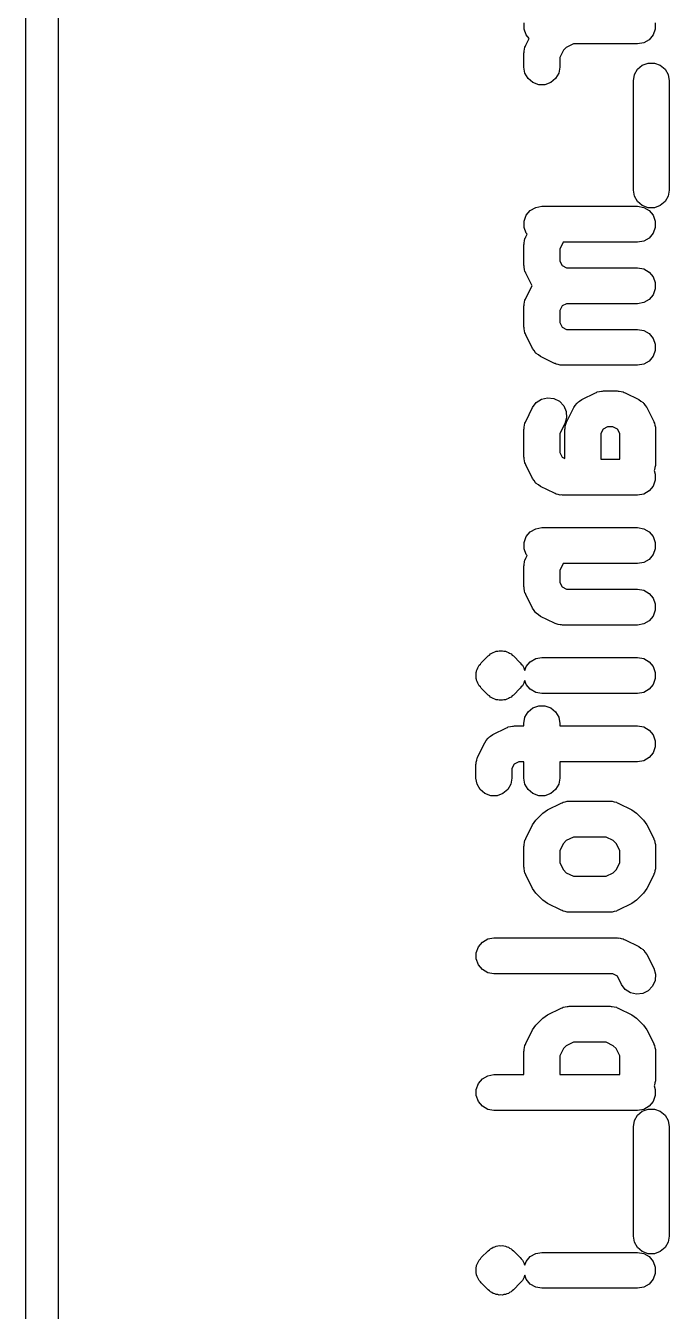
# Model space of a CAD drawing. Extents: x 25.3 to 49.5, y -85 to -25.3.
# Drawn here: x 25.29 to 29.84, y -60.1 to -51 of the extents above; entities that cross this region are included whole.
import ezdxf

# ---------------------------------------------------------------- set-up
doc = ezdxf.new("R2010")
doc.units = 0
doc.header["$MEASUREMENT"] = 0
doc.layers.add('BLACK', color=7, linetype='CONTINUOUS')

msp = doc.modelspace()

# ---------------------------------------------------------------- linework, layer by layer
at = {"layer": 'Black'}
for p, q in [((25.2857, -84.836), (25.2857, -25.4)), ((25.5143, -25.5143), (25.5143, -84.7217)), ((28.8101, -51.0277), (28.8101, -50.9836)), ((28.8252, -51.0691), (28.8101, -51.0277)), ((29.7375, -51.0277), (29.7225, -51.0691)), ((29.7375, -50.9836), (29.7375, -51.0277)), ((28.8215, -51.1423), (28.8458, -51.0938)), ((28.8458, -51.0938), (28.8252, -51.0691)), ((29.6559, -51.125), (29.6125, -51.1326)), ((29.6941, -51.1029), (29.6559, -51.125)), ((29.7225, -51.0691), (29.6941, -51.1029)), ((28.8081, -51.1991), (28.8094, -51.1919)), ((28.8081, -51.2959), (28.8081, -51.1991)), ((28.809, -51.1846), (28.8132, -51.1704)), ((28.8094, -51.1919), (28.809, -51.1846)), ((28.8132, -51.1704), (28.8158, -51.1557)), ((28.8158, -51.1557), (28.8195, -51.1494)), ((28.8195, -51.1494), (28.8215, -51.1423)), ((29.0879, -51.1776), (29.0621, -51.2291)), ((29.1071, -51.1584), (29.0879, -51.1776)), ((29.1586, -51.1326), (29.1071, -51.1584)), ((29.6125, -51.1326), (29.1586, -51.1326)), ((28.8158, -51.3393), (28.8081, -51.2959)), ((29.0621, -51.2959), (29.0545, -51.3393)), ((29.0621, -51.2291), (29.0621, -51.2959)), ((29.6119, -51.311), (29.6457, -51.2827)), ((29.6457, -51.2827), (29.6872, -51.2676)), ((29.6872, -51.2676), (29.7313, -51.2676)), ((29.7313, -51.2676), (29.7727, -51.2827)), ((29.7727, -51.2827), (29.8065, -51.311)), ((28.8378, -51.3775), (28.8158, -51.3393)), ((28.8716, -51.4059), (28.8378, -51.3775)), ((29.0324, -51.3775), (28.9986, -51.4059)), ((29.0545, -51.3393), (29.0324, -51.3775)), ((29.5822, -51.3927), (29.5899, -51.3492)), ((29.5822, -52.1668), (29.5822, -51.3927)), ((29.5899, -51.3492), (29.6119, -51.311)), ((29.8065, -51.311), (29.8286, -51.3492)), ((29.8286, -51.3492), (29.8362, -51.3927)), ((29.8362, -51.3927), (29.8362, -52.1668)), ((28.9131, -51.421), (28.8716, -51.4059)), ((28.9572, -51.421), (28.9131, -51.421)), ((28.9986, -51.4059), (28.9572, -51.421)), ((29.5899, -52.2102), (29.5822, -52.1668)), ((29.6119, -52.2484), (29.5899, -52.2102)), ((29.8286, -52.2102), (29.8065, -52.2484)), ((29.8362, -52.1668), (29.8286, -52.2102)), ((28.8535, -52.3114), (28.8917, -52.2893)), ((28.8917, -52.2893), (28.9351, -52.2817)), ((28.9351, -52.2817), (29.6125, -52.2817)), ((29.6457, -52.2767), (29.6119, -52.2484)), ((29.6125, -52.2817), (29.6559, -52.2893)), ((29.6872, -52.2918), (29.6457, -52.2767)), ((29.6559, -52.2893), (29.6941, -52.3114)), ((29.7313, -52.2918), (29.6872, -52.2918)), ((29.7727, -52.2767), (29.7313, -52.2918)), ((29.8065, -52.2484), (29.7727, -52.2767)), ((28.8101, -52.3866), (28.8252, -52.3452)), ((28.8101, -52.4307), (28.8101, -52.3866)), ((28.8252, -52.3452), (28.8535, -52.3114)), ((29.6941, -52.3114), (29.7225, -52.3452)), ((29.7225, -52.3452), (29.7375, -52.3866)), ((29.7375, -52.3866), (29.7375, -52.4307)), ((28.8252, -52.4722), (28.8101, -52.4307)), ((28.8215, -52.497), (28.8307, -52.4788)), ((28.8307, -52.4788), (28.8252, -52.4722)), ((29.7225, -52.4722), (29.6941, -52.506)), ((29.7375, -52.4307), (29.7225, -52.4722)), ((28.8081, -52.5538), (28.8094, -52.5466)), ((28.8081, -52.699), (28.8081, -52.5538)), ((28.809, -52.5393), (28.8132, -52.525)), ((28.8094, -52.5466), (28.809, -52.5393)), ((28.8132, -52.525), (28.8158, -52.5104)), ((28.8158, -52.5104), (28.8195, -52.504)), ((28.8195, -52.504), (28.8215, -52.497)), ((29.0862, -52.5357), (29.0621, -52.5838)), ((29.6125, -52.5357), (29.0862, -52.5357)), ((29.6559, -52.528), (29.6125, -52.5357)), ((29.6941, -52.506), (29.6559, -52.528)), ((29.0621, -52.5838), (29.0621, -52.669)), ((29.0621, -52.669), (29.0782, -52.7011)), ((28.8094, -52.7062), (28.8081, -52.699)), ((28.809, -52.7135), (28.8094, -52.7062)), ((28.8132, -52.7277), (28.809, -52.7135)), ((28.8158, -52.7424), (28.8132, -52.7277)), ((28.8195, -52.7487), (28.8158, -52.7424)), ((28.8215, -52.7557), (28.8195, -52.7487)), ((28.8657, -52.8441), (28.8215, -52.7557)), ((29.0782, -52.7011), (29.1103, -52.7171)), ((29.1103, -52.7171), (29.6125, -52.7171)), ((29.6125, -52.7171), (29.6559, -52.7248)), ((29.6559, -52.7248), (29.6941, -52.7468)), ((29.6941, -52.7468), (29.7225, -52.7806)), ((28.8215, -52.9324), (28.8657, -52.8441)), ((29.7225, -52.7806), (29.7375, -52.822)), ((29.7375, -52.822), (29.7375, -52.8661)), ((28.8132, -52.9605), (28.8158, -52.9458)), ((28.8158, -52.9458), (28.8195, -52.9395)), ((28.8195, -52.9395), (28.8215, -52.9324)), ((29.6941, -52.9414), (29.6559, -52.9634)), ((29.7225, -52.9076), (29.6941, -52.9414)), ((29.7375, -52.8661), (29.7225, -52.9076)), ((28.8081, -52.9892), (28.8094, -52.982)), ((28.8081, -53.1344), (28.8081, -52.9892)), ((28.809, -52.9747), (28.8132, -52.9605)), ((28.8094, -52.982), (28.809, -52.9747)), ((29.0782, -52.9871), (29.0621, -53.0192)), ((29.0621, -53.0192), (29.0621, -53.1044)), ((29.1103, -52.9711), (29.0782, -52.9871)), ((29.6125, -52.9711), (29.1103, -52.9711)), ((29.6559, -52.9634), (29.6125, -52.9711)), ((29.0621, -53.1044), (29.0782, -53.1365)), ((28.8094, -53.1416), (28.8081, -53.1344)), ((28.809, -53.1489), (28.8094, -53.1416)), ((28.8132, -53.1632), (28.809, -53.1489)), ((28.8158, -53.1778), (28.8132, -53.1632)), ((28.8195, -53.1842), (28.8158, -53.1778)), ((28.8215, -53.1912), (28.8195, -53.1842)), ((28.8699, -53.2879), (28.8215, -53.1912)), ((29.0782, -53.1365), (29.1103, -53.1525)), ((29.1103, -53.1525), (29.6125, -53.1525)), ((29.6125, -53.1525), (29.6559, -53.1602)), ((29.6559, -53.1602), (29.6941, -53.1822)), ((29.6941, -53.1822), (29.7225, -53.216)), ((29.7225, -53.216), (29.7375, -53.2575)), ((28.881, -53.3029), (28.8699, -53.2879)), ((28.8913, -53.3185), (28.881, -53.3029)), ((29.7375, -53.3016), (29.7225, -53.343)), ((29.7375, -53.2575), (29.7375, -53.3016)), ((28.8941, -53.3205), (28.8913, -53.3185)), ((28.8962, -53.3234), (28.8941, -53.3205)), ((28.9118, -53.3336), (28.8962, -53.3234)), ((28.9267, -53.3447), (28.9118, -53.3336)), ((29.0235, -53.3931), (28.9267, -53.3447)), ((29.0305, -53.3952), (29.0235, -53.3931)), ((29.0368, -53.3989), (29.0305, -53.3952)), ((29.0515, -53.4014), (29.0368, -53.3989)), ((29.6559, -53.3989), (29.6125, -53.4065)), ((29.6941, -53.3768), (29.6559, -53.3989)), ((29.7225, -53.343), (29.6941, -53.3768)), ((29.0658, -53.4057), (29.0515, -53.4014)), ((29.0731, -53.4053), (29.0658, -53.4057)), ((29.0803, -53.4065), (29.0731, -53.4053)), ((29.6125, -53.4065), (29.0803, -53.4065)), ((28.8699, -53.7065), (28.8962, -53.6711)), ((28.8962, -53.6711), (28.933, -53.6468)), ((28.933, -53.6468), (28.9759, -53.6366)), ((28.9759, -53.6366), (29.0197, -53.6416)), ((29.0197, -53.6416), (29.0592, -53.6613)), ((29.0592, -53.6613), (29.0895, -53.6934)), ((29.1816, -53.676), (29.1844, -53.6739)), ((29.1844, -53.6739), (29.1865, -53.6711)), ((29.1865, -53.6711), (29.202, -53.6608)), ((29.202, -53.6608), (29.217, -53.6497)), ((29.217, -53.6497), (29.3138, -53.6014)), ((29.3138, -53.6014), (29.3208, -53.5993)), ((29.3208, -53.5993), (29.3271, -53.5956)), ((29.3271, -53.5956), (29.3418, -53.593)), ((29.3418, -53.593), (29.356, -53.5888)), ((29.356, -53.5888), (29.3634, -53.5892)), ((29.3634, -53.5892), (29.3706, -53.588)), ((29.3706, -53.588), (29.4673, -53.588)), ((29.4673, -53.588), (29.4745, -53.5892)), ((29.4745, -53.5892), (29.4818, -53.5888)), ((29.4818, -53.5888), (29.4961, -53.593)), ((29.4961, -53.593), (29.5108, -53.5956)), ((29.5108, -53.5956), (29.5171, -53.5993)), ((29.5171, -53.5993), (29.5241, -53.6014)), ((29.5241, -53.6014), (29.6209, -53.6497)), ((29.6209, -53.6497), (29.6358, -53.6608)), ((29.6358, -53.6608), (29.6514, -53.6711)), ((29.6514, -53.6711), (29.6535, -53.6739)), ((29.6535, -53.6739), (29.6563, -53.676)), ((28.8215, -53.8033), (28.8699, -53.7065)), ((29.0895, -53.6934), (29.107, -53.7338)), ((29.107, -53.7338), (29.1097, -53.7779)), ((29.1118, -53.8033), (29.1602, -53.7065)), ((29.1602, -53.7065), (29.1713, -53.6916)), ((29.1713, -53.6916), (29.1816, -53.676)), ((29.6563, -53.676), (29.6666, -53.6916)), ((29.6666, -53.6916), (29.6777, -53.7065)), ((29.6777, -53.7065), (29.7261, -53.8033)), ((28.8081, -53.8601), (28.8094, -53.8529)), ((28.809, -53.8456), (28.8132, -53.8313)), ((28.8094, -53.8529), (28.809, -53.8456)), ((28.8132, -53.8313), (28.8158, -53.8167)), ((28.8158, -53.8167), (28.8195, -53.8103)), ((28.8195, -53.8103), (28.8215, -53.8033)), ((29.0971, -53.8201), (29.0621, -53.8901)), ((29.1097, -53.7779), (29.0971, -53.8201)), ((29.0984, -53.8601), (29.0997, -53.8529)), ((29.0993, -53.8456), (29.1035, -53.8313)), ((29.0997, -53.8529), (29.0993, -53.8456)), ((29.1035, -53.8313), (29.1061, -53.8167)), ((29.1061, -53.8167), (29.1097, -53.8103)), ((29.1097, -53.8103), (29.1118, -53.8033)), ((29.4005, -53.842), (29.3685, -53.858)), ((29.4373, -53.842), (29.4005, -53.842)), ((29.4694, -53.858), (29.4373, -53.842)), ((29.7261, -53.8033), (29.7281, -53.8103)), ((29.7281, -53.8103), (29.7318, -53.8167)), ((29.7318, -53.8167), (29.7344, -53.8313)), ((29.7344, -53.8313), (29.7386, -53.8456)), ((29.7386, -53.8456), (29.7382, -53.8529)), ((29.7382, -53.8529), (29.7395, -53.8601)), ((28.8081, -54.0536), (28.8081, -53.8601)), ((29.0621, -53.8901), (29.0621, -54.0236)), ((29.0984, -54.0658), (29.0984, -53.8601)), ((29.3685, -53.858), (29.3524, -53.8901)), ((29.3524, -53.8901), (29.3524, -54.0718)), ((29.4855, -53.8901), (29.4694, -53.858)), ((29.4855, -54.0718), (29.4855, -53.8901)), ((29.7395, -53.8601), (29.7395, -54.102)), ((29.0621, -54.0236), (29.0782, -54.0557)), ((28.8094, -54.0608), (28.8081, -54.0536)), ((28.809, -54.0681), (28.8094, -54.0608)), ((28.8132, -54.0824), (28.809, -54.0681)), ((28.8158, -54.0971), (28.8132, -54.0824)), ((28.8195, -54.1034), (28.8158, -54.0971)), ((28.8215, -54.1104), (28.8195, -54.1034)), ((28.8699, -54.2072), (28.8215, -54.1104)), ((29.0782, -54.0557), (29.0984, -54.0658)), ((29.3524, -54.0718), (29.4855, -54.0718)), ((29.7386, -54.1165), (29.7344, -54.1308)), ((29.7395, -54.102), (29.7382, -54.1092)), ((29.7382, -54.1092), (29.7386, -54.1165)), ((28.881, -54.2221), (28.8699, -54.2072)), ((29.7318, -54.1454), (29.7283, -54.1514)), ((29.7283, -54.1514), (29.7375, -54.1767)), ((29.7344, -54.1308), (29.7318, -54.1454)), ((29.7375, -54.1767), (29.7375, -54.2208)), ((28.8913, -54.2377), (28.881, -54.2221)), ((28.8941, -54.2398), (28.8913, -54.2377)), ((28.8962, -54.2426), (28.8941, -54.2398)), ((28.9118, -54.2529), (28.8962, -54.2426)), ((28.9267, -54.264), (28.9118, -54.2529)), ((29.0235, -54.3124), (28.9267, -54.264)), ((29.6941, -54.2961), (29.6559, -54.3181)), ((29.7225, -54.2623), (29.6941, -54.2961)), ((29.7375, -54.2208), (29.7225, -54.2623)), ((29.0305, -54.3144), (29.0235, -54.3124)), ((29.0368, -54.3181), (29.0305, -54.3144)), ((29.0515, -54.3207), (29.0368, -54.3181)), ((29.0658, -54.3249), (29.0515, -54.3207)), ((29.0731, -54.3245), (29.0658, -54.3249)), ((29.0803, -54.3258), (29.0731, -54.3245)), ((29.6125, -54.3258), (29.0803, -54.3258)), ((29.6559, -54.3181), (29.6125, -54.3258)), ((28.8535, -54.5853), (28.8917, -54.5632)), ((28.8917, -54.5632), (28.9351, -54.5556)), ((28.9351, -54.5556), (29.6125, -54.5556)), ((29.6125, -54.5556), (29.6559, -54.5632)), ((29.6559, -54.5632), (29.6941, -54.5853)), ((28.8101, -54.6605), (28.8252, -54.6191)), ((28.8101, -54.7046), (28.8101, -54.6605)), ((28.8252, -54.6191), (28.8535, -54.5853)), ((29.6941, -54.5853), (29.7225, -54.6191)), ((29.7225, -54.6191), (29.7375, -54.6605)), ((29.7375, -54.6605), (29.7375, -54.7046)), ((28.8252, -54.7461), (28.8101, -54.7046)), ((28.8215, -54.7709), (28.8307, -54.7527)), ((28.8307, -54.7527), (28.8252, -54.7461)), ((29.7225, -54.7461), (29.6941, -54.7799)), ((29.7375, -54.7046), (29.7225, -54.7461)), ((28.8081, -54.8277), (28.8094, -54.8205)), ((28.8081, -54.9729), (28.8081, -54.8277)), ((28.809, -54.8132), (28.8132, -54.7989)), ((28.8094, -54.8205), (28.809, -54.8132)), ((28.8132, -54.7989), (28.8158, -54.7843)), ((28.8158, -54.7843), (28.8195, -54.7779)), ((28.8195, -54.7779), (28.8215, -54.7709)), ((29.0862, -54.8096), (29.0621, -54.8577)), ((29.6125, -54.8096), (29.0862, -54.8096)), ((29.6559, -54.8019), (29.6125, -54.8096)), ((29.6941, -54.7799), (29.6559, -54.8019)), ((29.0621, -54.8577), (29.0621, -54.9429)), ((29.0621, -54.9429), (29.0782, -54.975)), ((28.8094, -54.9801), (28.8081, -54.9729)), ((28.809, -54.9874), (28.8094, -54.9801)), ((28.8132, -55.0016), (28.809, -54.9874)), ((28.8158, -55.0163), (28.8132, -55.0016)), ((28.8195, -55.0226), (28.8158, -55.0163)), ((28.8215, -55.0297), (28.8195, -55.0226)), ((28.8699, -55.1264), (28.8215, -55.0297)), ((29.0782, -54.975), (29.1103, -54.991)), ((29.1103, -54.991), (29.6125, -54.991)), ((29.6125, -54.991), (29.6559, -54.9987)), ((29.6559, -54.9987), (29.6941, -55.0207)), ((29.6941, -55.0207), (29.7225, -55.0545)), ((28.881, -55.1414), (28.8699, -55.1264)), ((29.7225, -55.0545), (29.7375, -55.0959)), ((29.7375, -55.0959), (29.7375, -55.1401)), ((28.8913, -55.1569), (28.881, -55.1414)), ((28.8941, -55.159), (28.8913, -55.1569)), ((28.8962, -55.1618), (28.8941, -55.159)), ((28.9118, -55.1721), (28.8962, -55.1618)), ((28.9267, -55.1832), (28.9118, -55.1721)), ((29.0235, -55.2316), (28.9267, -55.1832)), ((29.6941, -55.2153), (29.6559, -55.2373)), ((29.7225, -55.1815), (29.6941, -55.2153)), ((29.7375, -55.1401), (29.7225, -55.1815)), ((29.0305, -55.2337), (29.0235, -55.2316)), ((29.0368, -55.2373), (29.0305, -55.2337)), ((29.0515, -55.2399), (29.0368, -55.2373)), ((29.0658, -55.2442), (29.0515, -55.2399)), ((29.0731, -55.2437), (29.0658, -55.2442)), ((29.0803, -55.245), (29.0731, -55.2437)), ((29.6125, -55.245), (29.0803, -55.245)), ((29.6559, -55.2373), (29.6125, -55.245)), ((28.5067, -55.512), (28.555, -55.4636)), ((28.555, -55.4636), (28.5641, -55.4573)), ((28.5641, -55.4573), (28.572, -55.4494)), ((28.572, -55.4494), (28.5821, -55.4447)), ((28.5821, -55.4447), (28.5912, -55.4383)), ((28.5912, -55.4383), (28.6019, -55.4355)), ((28.6019, -55.4355), (28.612, -55.4308)), ((28.612, -55.4308), (28.623, -55.4298)), ((28.623, -55.4298), (28.6338, -55.4269)), ((28.6338, -55.4269), (28.6448, -55.4279)), ((28.6448, -55.4279), (28.6559, -55.4269)), ((28.6559, -55.4269), (28.6667, -55.4298)), ((28.6667, -55.4298), (28.6777, -55.4308)), ((28.6777, -55.4308), (28.6878, -55.4355)), ((28.6878, -55.4355), (28.6985, -55.4383)), ((28.6985, -55.4383), (28.7076, -55.4447)), ((28.7076, -55.4447), (28.7177, -55.4494)), ((28.7177, -55.4494), (28.7256, -55.4573)), ((28.7256, -55.4573), (28.7347, -55.4636)), ((28.7347, -55.4636), (28.783, -55.512)), ((28.8535, -55.5045), (28.8917, -55.4825)), ((28.8917, -55.4825), (28.9351, -55.4748)), ((28.9351, -55.4748), (29.6125, -55.4748)), ((29.6125, -55.4748), (29.6559, -55.4825)), ((29.6559, -55.4825), (29.6941, -55.5045)), ((28.4714, -55.5798), (28.4733, -55.5745)), ((28.4714, -55.5853), (28.4714, -55.5798)), ((28.4733, -55.5745), (28.4738, -55.5689)), ((28.4738, -55.5689), (28.4785, -55.5589)), ((28.4785, -55.5589), (28.4814, -55.5481)), ((28.4814, -55.5481), (28.4846, -55.5436)), ((28.4846, -55.5436), (28.4865, -55.5383)), ((28.4865, -55.5383), (28.4901, -55.534)), ((28.4901, -55.534), (28.4924, -55.529)), ((28.4924, -55.529), (28.5003, -55.5211)), ((28.5003, -55.5211), (28.5067, -55.512)), ((28.783, -55.512), (28.7894, -55.5211)), ((28.7894, -55.5211), (28.7973, -55.529)), ((28.7973, -55.529), (28.7996, -55.534)), ((28.7996, -55.534), (28.8032, -55.5383)), ((28.8032, -55.5383), (28.8051, -55.5436)), ((28.8051, -55.5436), (28.8083, -55.5481)), ((28.8083, -55.5481), (28.8112, -55.5589)), ((28.8112, -55.5589), (28.8148, -55.5667)), ((28.8148, -55.5667), (28.8252, -55.5383)), ((28.8252, -55.5383), (28.8535, -55.5045)), ((29.6941, -55.5045), (29.7225, -55.5383)), ((29.7225, -55.5383), (29.7375, -55.5798)), ((29.7375, -55.5798), (29.7375, -55.6239)), ((28.47, -55.5907), (28.4714, -55.5853)), ((28.4709, -55.6018), (28.47, -55.5907)), ((28.47, -55.6129), (28.4709, -55.6018)), ((28.4714, -55.6183), (28.47, -55.6129)), ((28.4714, -55.6239), (28.4714, -55.6183)), ((28.4733, -55.6291), (28.4714, -55.6239)), ((28.4738, -55.6347), (28.4733, -55.6291)), ((28.4785, -55.6447), (28.4738, -55.6347)), ((28.4814, -55.6555), (28.4785, -55.6447)), ((28.4846, -55.6601), (28.4814, -55.6555)), ((28.4865, -55.6653), (28.4846, -55.6601)), ((28.4901, -55.6696), (28.4865, -55.6653)), ((28.4924, -55.6747), (28.4901, -55.6696)), ((28.5003, -55.6825), (28.4924, -55.6747)), ((28.7973, -55.6747), (28.7894, -55.6825)), ((28.7996, -55.6696), (28.7973, -55.6747)), ((28.8032, -55.6653), (28.7996, -55.6696)), ((28.8051, -55.6601), (28.8032, -55.6653)), ((28.8083, -55.6555), (28.8051, -55.6601)), ((28.8112, -55.6447), (28.8083, -55.6555)), ((28.8148, -55.637), (28.8112, -55.6447)), ((28.8252, -55.6653), (28.8148, -55.637)), ((28.8535, -55.6991), (28.8252, -55.6653)), ((29.7225, -55.6653), (29.6941, -55.6991)), ((29.7375, -55.6239), (29.7225, -55.6653)), ((28.5067, -55.6916), (28.5003, -55.6825)), ((28.555, -55.74), (28.5067, -55.6916)), ((28.5641, -55.7464), (28.555, -55.74)), ((28.572, -55.7542), (28.5641, -55.7464)), ((28.5821, -55.7589), (28.572, -55.7542)), ((28.5912, -55.7653), (28.5821, -55.7589)), ((28.6019, -55.7682), (28.5912, -55.7653)), ((28.6985, -55.7653), (28.6878, -55.7682)), ((28.7076, -55.7589), (28.6985, -55.7653)), ((28.7177, -55.7542), (28.7076, -55.7589)), ((28.7256, -55.7464), (28.7177, -55.7542)), ((28.7347, -55.74), (28.7256, -55.7464)), ((28.783, -55.6916), (28.7347, -55.74)), ((28.7894, -55.6825), (28.783, -55.6916)), ((28.8917, -55.7212), (28.8535, -55.6991)), ((28.9351, -55.7288), (28.8917, -55.7212)), ((29.6125, -55.7288), (28.9351, -55.7288)), ((29.6559, -55.7212), (29.6125, -55.7288)), ((29.6941, -55.6991), (29.6559, -55.7212)), ((28.612, -55.7729), (28.6019, -55.7682)), ((28.623, -55.7738), (28.612, -55.7729)), ((28.6338, -55.7767), (28.623, -55.7738)), ((28.6448, -55.7757), (28.6338, -55.7767)), ((28.6559, -55.7767), (28.6448, -55.7757)), ((28.6667, -55.7738), (28.6559, -55.7767)), ((28.6777, -55.7729), (28.6667, -55.7738)), ((28.6878, -55.7682), (28.6777, -55.7729)), ((28.8378, -55.8588), (28.8716, -55.8305)), ((28.8716, -55.8305), (28.9131, -55.8154)), ((28.9131, -55.8154), (28.9572, -55.8154)), ((28.9572, -55.8154), (28.9986, -55.8305)), ((28.9986, -55.8305), (29.0324, -55.8588)), ((28.8081, -55.9405), (28.8158, -55.897)), ((28.8081, -55.9586), (28.8081, -55.9405)), ((28.8158, -55.897), (28.8378, -55.8588)), ((29.0324, -55.8588), (29.0545, -55.897)), ((29.0545, -55.897), (29.0621, -55.9405)), ((29.0621, -55.9405), (29.0621, -55.9586)), ((28.5575, -56.0418), (28.5731, -56.0315)), ((28.5731, -56.0315), (28.5881, -56.0204)), ((28.5881, -56.0204), (28.6848, -55.972)), ((28.6848, -55.972), (28.6918, -55.9699)), ((28.6918, -55.9699), (28.6982, -55.9663)), ((28.6982, -55.9663), (28.7128, -55.9637)), ((28.7128, -55.9637), (28.7271, -55.9595)), ((28.7271, -55.9595), (28.7344, -55.9599)), ((28.7344, -55.9599), (28.7416, -55.9586)), ((28.7416, -55.9586), (28.8081, -55.9586)), ((29.0621, -55.9586), (29.6125, -55.9586)), ((29.6125, -55.9586), (29.6559, -55.9663)), ((29.6559, -55.9663), (29.6941, -55.9883)), ((29.6941, -55.9883), (29.7225, -56.0221)), ((29.7225, -56.0221), (29.7375, -56.0636)), ((28.4829, -56.174), (28.5313, -56.0772)), ((28.5313, -56.0772), (28.5424, -56.0622)), ((28.5424, -56.0622), (28.5526, -56.0467)), ((28.5526, -56.0467), (28.5554, -56.0446)), ((28.5554, -56.0446), (28.5575, -56.0418)), ((29.7375, -56.1077), (29.7225, -56.1491)), ((29.7375, -56.0636), (29.7375, -56.1077)), ((28.4703, -56.2162), (28.4745, -56.202)), ((28.4707, -56.2236), (28.4703, -56.2162)), ((28.4745, -56.202), (28.4771, -56.1873)), ((28.4771, -56.1873), (28.4808, -56.181)), ((28.4808, -56.181), (28.4829, -56.174)), ((28.7716, -56.2126), (28.7395, -56.2287)), ((28.8081, -56.2126), (28.7716, -56.2126)), ((28.8081, -56.3275), (28.8081, -56.2126)), ((29.6125, -56.2126), (29.0621, -56.2126)), ((29.0621, -56.2126), (29.0621, -56.3275)), ((29.6559, -56.205), (29.6125, -56.2126)), ((29.6941, -56.1829), (29.6559, -56.205)), ((29.7225, -56.1491), (29.6941, -56.1829)), ((28.4695, -56.2308), (28.4707, -56.2236)), ((28.4695, -56.3275), (28.4695, -56.2308)), ((28.7395, -56.2287), (28.7235, -56.2607)), ((28.7235, -56.2607), (28.7235, -56.3275)), ((28.4771, -56.371), (28.4695, -56.3275)), ((28.4992, -56.4092), (28.4771, -56.371)), ((28.7158, -56.371), (28.6938, -56.4092)), ((28.7235, -56.3275), (28.7158, -56.371)), ((28.8158, -56.371), (28.8081, -56.3275)), ((28.8378, -56.4092), (28.8158, -56.371)), ((29.0545, -56.371), (29.0324, -56.4092)), ((29.0621, -56.3275), (29.0545, -56.371)), ((28.533, -56.4375), (28.4992, -56.4092)), ((28.5744, -56.4526), (28.533, -56.4375)), ((28.6185, -56.4526), (28.5744, -56.4526)), ((28.66, -56.4375), (28.6185, -56.4526)), ((28.6938, -56.4092), (28.66, -56.4375)), ((28.8716, -56.4375), (28.8378, -56.4092)), ((28.9131, -56.4526), (28.8716, -56.4375)), ((28.9572, -56.4526), (28.9131, -56.4526)), ((28.9986, -56.4375), (28.9572, -56.4526)), ((29.0324, -56.4092), (28.9986, -56.4375)), ((29.0999, -56.4959), (29.1141, -56.4916)), ((29.1141, -56.4916), (29.1214, -56.4921)), ((29.1214, -56.4921), (29.1287, -56.4908)), ((29.1287, -56.4908), (29.4189, -56.4908)), ((29.4189, -56.4908), (29.4262, -56.4921)), ((29.4262, -56.4921), (29.4335, -56.4916)), ((29.4335, -56.4916), (29.4477, -56.4959)), ((28.8937, -56.6248), (28.9421, -56.5764)), ((28.9421, -56.5764), (28.9588, -56.5647)), ((28.9588, -56.5647), (28.9751, -56.5526)), ((28.9751, -56.5526), (29.0719, -56.5042)), ((29.0719, -56.5042), (29.0789, -56.5021)), ((29.0789, -56.5021), (29.0852, -56.4985)), ((29.0852, -56.4985), (29.0999, -56.4959)), ((29.4477, -56.4959), (29.4624, -56.4985)), ((29.4624, -56.4985), (29.4687, -56.5021)), ((29.4687, -56.5021), (29.4757, -56.5042)), ((29.4757, -56.5042), (29.5725, -56.5526)), ((29.5725, -56.5526), (29.5888, -56.5647)), ((29.5888, -56.5647), (29.6055, -56.5764)), ((29.6055, -56.5764), (29.6539, -56.6248)), ((28.8215, -56.7545), (28.8699, -56.6578)), ((28.8699, -56.6578), (28.882, -56.6414)), ((28.882, -56.6414), (28.8937, -56.6248)), ((29.6539, -56.6248), (29.6656, -56.6414)), ((29.6656, -56.6414), (29.6777, -56.6578)), ((29.6777, -56.6578), (29.7261, -56.7545)), ((28.8158, -56.7679), (28.8195, -56.7616)), ((28.8195, -56.7616), (28.8215, -56.7545)), ((29.1586, -56.7448), (29.1071, -56.7706)), ((29.389, -56.7448), (29.1586, -56.7448)), ((29.4405, -56.7706), (29.389, -56.7448)), ((29.7261, -56.7545), (29.7281, -56.7616)), ((29.7281, -56.7616), (29.7318, -56.7679)), ((28.8081, -56.8113), (28.8094, -56.8041)), ((28.8081, -56.9565), (28.8081, -56.8113)), ((28.809, -56.7968), (28.8132, -56.7826)), ((28.8094, -56.8041), (28.809, -56.7968)), ((28.8132, -56.7826), (28.8158, -56.7679)), ((29.0879, -56.7898), (29.0621, -56.8413)), ((29.0621, -56.8413), (29.0621, -56.9265)), ((29.1071, -56.7706), (29.0879, -56.7898)), ((29.4597, -56.7898), (29.4405, -56.7706)), ((29.4855, -56.8413), (29.4597, -56.7898)), ((29.4855, -56.9265), (29.4855, -56.8413)), ((29.7318, -56.7679), (29.7344, -56.7826)), ((29.7344, -56.7826), (29.7386, -56.7968)), ((29.7386, -56.7968), (29.7382, -56.8041)), ((29.7382, -56.8041), (29.7395, -56.8113)), ((29.7395, -56.8113), (29.7395, -56.9565)), ((29.0621, -56.9265), (29.0879, -56.978)), ((29.4597, -56.978), (29.4855, -56.9265)), ((28.8094, -56.9637), (28.8081, -56.9565)), ((28.809, -56.971), (28.8094, -56.9637)), ((28.8132, -56.9853), (28.809, -56.971)), ((28.8158, -56.9999), (28.8132, -56.9853)), ((28.8195, -57.0063), (28.8158, -56.9999)), ((28.8215, -57.0133), (28.8195, -57.0063)), ((28.8699, -57.11), (28.8215, -57.0133)), ((29.0879, -56.978), (29.1071, -56.9972)), ((29.1071, -56.9972), (29.1586, -57.023)), ((29.1586, -57.023), (29.389, -57.023)), ((29.389, -57.023), (29.4405, -56.9972)), ((29.4405, -56.9972), (29.4597, -56.978)), ((29.7261, -57.0133), (29.6777, -57.11)), ((29.7281, -57.0063), (29.7261, -57.0133)), ((29.7318, -56.9999), (29.7281, -57.0063)), ((29.7344, -56.9853), (29.7318, -56.9999)), ((29.7386, -56.971), (29.7344, -56.9853)), ((29.7395, -56.9565), (29.7382, -56.9637)), ((29.7382, -56.9637), (29.7386, -56.971)), ((28.882, -57.1264), (28.8699, -57.11)), ((28.8937, -57.143), (28.882, -57.1264)), ((29.6656, -57.1264), (29.6539, -57.143)), ((29.6777, -57.11), (29.6656, -57.1264)), ((28.9421, -57.1914), (28.8937, -57.143)), ((28.9588, -57.2031), (28.9421, -57.1914)), ((28.9751, -57.2152), (28.9588, -57.2031)), ((29.0719, -57.2636), (28.9751, -57.2152)), ((29.5725, -57.2152), (29.4757, -57.2636)), ((29.5888, -57.2031), (29.5725, -57.2152)), ((29.6055, -57.1914), (29.5888, -57.2031)), ((29.6539, -57.143), (29.6055, -57.1914)), ((29.0789, -57.2657), (29.0719, -57.2636)), ((29.0852, -57.2693), (29.0789, -57.2657)), ((29.0999, -57.2719), (29.0852, -57.2693)), ((29.1141, -57.2762), (29.0999, -57.2719)), ((29.1214, -57.2757), (29.1141, -57.2762)), ((29.1287, -57.277), (29.1214, -57.2757)), ((29.4189, -57.277), (29.1287, -57.277)), ((29.4262, -57.2757), (29.4189, -57.277)), ((29.4335, -57.2762), (29.4262, -57.2757)), ((29.4477, -57.2719), (29.4335, -57.2762)), ((29.4624, -57.2693), (29.4477, -57.2719)), ((29.4687, -57.2657), (29.4624, -57.2693)), ((29.4757, -57.2636), (29.4687, -57.2657)), ((28.4865, -57.5219), (28.5148, -57.4881)), ((28.5148, -57.4881), (28.553, -57.4661)), ((28.553, -57.4661), (28.5965, -57.4584)), ((28.5965, -57.4584), (29.4673, -57.4584)), ((29.4673, -57.4584), (29.4745, -57.4597)), ((29.4745, -57.4597), (29.4818, -57.4593)), ((29.4818, -57.4593), (29.4961, -57.4635)), ((29.4961, -57.4635), (29.5108, -57.4661)), ((29.5108, -57.4661), (29.5171, -57.4698)), ((29.5171, -57.4698), (29.5241, -57.4718)), ((29.5241, -57.4718), (29.6209, -57.5202)), ((28.4714, -57.5634), (28.4865, -57.5219)), ((28.4714, -57.6075), (28.4714, -57.5634)), ((29.6209, -57.5202), (29.6358, -57.5313)), ((29.6358, -57.5313), (29.6514, -57.5416)), ((29.6514, -57.5416), (29.6535, -57.5444)), ((29.6535, -57.5444), (29.6563, -57.5465)), ((29.6563, -57.5465), (29.6666, -57.562)), ((29.6666, -57.562), (29.6777, -57.577)), ((29.6777, -57.577), (29.7261, -57.6738)), ((28.4865, -57.6489), (28.4714, -57.6075)), ((28.5148, -57.6827), (28.4865, -57.6489)), ((29.7261, -57.6738), (29.7386, -57.7161)), ((28.553, -57.7048), (28.5148, -57.6827)), ((28.5965, -57.7124), (28.553, -57.7048)), ((29.4373, -57.7124), (28.5965, -57.7124)), ((29.4694, -57.7285), (29.4373, -57.7124)), ((29.4989, -57.7874), (29.4694, -57.7285)), ((29.736, -57.7601), (29.7185, -57.8005)), ((29.7386, -57.7161), (29.736, -57.7601)), ((29.5252, -57.8228), (29.4989, -57.7874)), ((29.562, -57.8471), (29.5252, -57.8228)), ((29.6049, -57.8573), (29.562, -57.8471)), ((29.6487, -57.8523), (29.6049, -57.8573)), ((29.6881, -57.8326), (29.6487, -57.8523)), ((29.7185, -57.8005), (29.6881, -57.8326)), ((29.0852, -57.9499), (29.0999, -57.9473)), ((29.0999, -57.9473), (29.1141, -57.9431)), ((29.1141, -57.9431), (29.1214, -57.9435)), ((29.1214, -57.9435), (29.1287, -57.9422)), ((29.1287, -57.9422), (29.4189, -57.9422)), ((29.4189, -57.9422), (29.4262, -57.9435)), ((29.4262, -57.9435), (29.4335, -57.9431)), ((29.4335, -57.9431), (29.4477, -57.9473)), ((29.4477, -57.9473), (29.4624, -57.9499)), ((28.8937, -58.0762), (28.9421, -58.0278)), ((28.9421, -58.0278), (28.9588, -58.0161)), ((28.9588, -58.0161), (28.9751, -58.004)), ((28.9751, -58.004), (29.0719, -57.9556)), ((29.0719, -57.9556), (29.0789, -57.9536)), ((29.0789, -57.9536), (29.0852, -57.9499)), ((29.4624, -57.9499), (29.4687, -57.9536)), ((29.4687, -57.9536), (29.4757, -57.9556)), ((29.4757, -57.9556), (29.5725, -58.004)), ((29.5725, -58.004), (29.5888, -58.0161)), ((29.5888, -58.0161), (29.6055, -58.0278)), ((29.6055, -58.0278), (29.6539, -58.0762)), ((28.8215, -58.206), (28.8699, -58.1092)), ((28.8699, -58.1092), (28.882, -58.0929)), ((28.882, -58.0929), (28.8937, -58.0762)), ((29.6539, -58.0762), (29.6656, -58.0929)), ((29.6656, -58.0929), (29.6777, -58.1092)), ((29.6777, -58.1092), (29.7261, -58.206)), ((28.8132, -58.234), (28.8158, -58.2193)), ((28.8158, -58.2193), (28.8195, -58.213)), ((28.8195, -58.213), (28.8215, -58.206)), ((29.1071, -58.222), (29.0879, -58.2412)), ((29.1586, -58.1962), (29.1071, -58.222)), ((29.389, -58.1962), (29.1586, -58.1962)), ((29.4405, -58.222), (29.389, -58.1962)), ((29.4597, -58.2412), (29.4405, -58.222)), ((29.7261, -58.206), (29.7281, -58.213)), ((29.7281, -58.213), (29.7318, -58.2193)), ((29.7318, -58.2193), (29.7344, -58.234)), ((28.8081, -58.2628), (28.8094, -58.2556)), ((28.8081, -58.426), (28.8081, -58.2628)), ((28.809, -58.2482), (28.8132, -58.234)), ((28.8094, -58.2556), (28.809, -58.2482)), ((29.0879, -58.2412), (29.0621, -58.2927)), ((29.0621, -58.2927), (29.0621, -58.426)), ((29.4855, -58.2927), (29.4597, -58.2412)), ((29.4855, -58.426), (29.4855, -58.2927)), ((29.7344, -58.234), (29.7386, -58.2482)), ((29.7386, -58.2482), (29.7382, -58.2556)), ((29.7382, -58.2556), (29.7395, -58.2628)), ((29.7395, -58.2628), (29.7395, -58.4563)), ((28.4714, -58.531), (28.4865, -58.4895)), ((28.4865, -58.4895), (28.5148, -58.4558)), ((28.5148, -58.4558), (28.553, -58.4337)), ((28.553, -58.4337), (28.5965, -58.426)), ((28.5965, -58.426), (28.8081, -58.426)), ((29.0621, -58.426), (29.4855, -58.426)), ((29.7344, -58.4851), (29.7318, -58.4997)), ((29.7386, -58.4708), (29.7344, -58.4851)), ((29.7395, -58.4563), (29.7382, -58.4635)), ((29.7382, -58.4635), (29.7386, -58.4708)), ((28.4714, -58.5751), (28.4714, -58.531)), ((28.4865, -58.6165), (28.4714, -58.5751)), ((29.7375, -58.5751), (29.7225, -58.6165)), ((29.7318, -58.4997), (29.7283, -58.5057)), ((29.7283, -58.5057), (29.7375, -58.531)), ((29.7375, -58.531), (29.7375, -58.5751)), ((28.5148, -58.6503), (28.4865, -58.6165)), ((28.553, -58.6724), (28.5148, -58.6503)), ((28.5965, -58.68), (28.553, -58.6724)), ((29.6559, -58.6724), (29.6125, -58.68)), ((29.6457, -58.685), (29.6872, -58.6699)), ((29.6941, -58.6503), (29.6559, -58.6724)), ((29.6872, -58.6699), (29.7313, -58.6699)), ((29.7225, -58.6165), (29.6941, -58.6503)), ((29.7313, -58.6699), (29.7727, -58.685)), ((29.6125, -58.68), (28.5965, -58.68)), ((29.5822, -58.795), (29.5899, -58.7515)), ((29.5899, -58.7515), (29.6119, -58.7133)), ((29.6119, -58.7133), (29.6457, -58.685)), ((29.7727, -58.685), (29.8065, -58.7133)), ((29.8065, -58.7133), (29.8286, -58.7515)), ((29.8286, -58.7515), (29.8362, -58.795)), ((29.5822, -59.569), (29.5822, -58.795)), ((29.8362, -58.795), (29.8362, -59.569)), ((29.5899, -59.6125), (29.5822, -59.569)), ((29.8362, -59.569), (29.8286, -59.6125)), ((28.5067, -59.7211), (28.555, -59.6728)), ((28.555, -59.6728), (28.5641, -59.6664)), ((28.5641, -59.6664), (28.572, -59.6585)), ((28.572, -59.6585), (28.5821, -59.6538)), ((28.5821, -59.6538), (28.5912, -59.6475)), ((28.5912, -59.6475), (28.6019, -59.6446)), ((28.6019, -59.6446), (28.612, -59.6399)), ((28.612, -59.6399), (28.623, -59.6389)), ((28.623, -59.6389), (28.6338, -59.6361)), ((28.6338, -59.6361), (28.6448, -59.637)), ((28.6448, -59.637), (28.6559, -59.6361)), ((28.6559, -59.6361), (28.6667, -59.6389)), ((28.6667, -59.6389), (28.6777, -59.6399)), ((28.6777, -59.6399), (28.6878, -59.6446)), ((28.6878, -59.6446), (28.6985, -59.6475)), ((28.6985, -59.6475), (28.7076, -59.6538)), ((28.7076, -59.6538), (28.7177, -59.6585)), ((28.7177, -59.6585), (28.7256, -59.6664)), ((28.7256, -59.6664), (28.7347, -59.6728)), ((28.7347, -59.6728), (28.783, -59.7211)), ((29.6119, -59.6507), (29.5899, -59.6125)), ((29.6457, -59.679), (29.6119, -59.6507)), ((29.8065, -59.6507), (29.7727, -59.679)), ((29.8286, -59.6125), (29.8065, -59.6507)), ((28.4738, -59.7781), (28.4785, -59.768)), ((28.4785, -59.768), (28.4814, -59.7573)), ((28.4814, -59.7573), (28.4846, -59.7527)), ((28.4846, -59.7527), (28.4865, -59.7475)), ((28.4865, -59.7475), (28.4901, -59.7432)), ((28.4901, -59.7432), (28.4924, -59.7381)), ((28.4924, -59.7381), (28.5003, -59.7303)), ((28.5003, -59.7303), (28.5067, -59.7211)), ((28.783, -59.7211), (28.7894, -59.7303)), ((28.7894, -59.7303), (28.7973, -59.7381)), ((28.7973, -59.7381), (28.7996, -59.7432)), ((28.7996, -59.7432), (28.8032, -59.7475)), ((28.8032, -59.7475), (28.8051, -59.7527)), ((28.8051, -59.7527), (28.8083, -59.7573)), ((28.8083, -59.7573), (28.8112, -59.768)), ((28.8112, -59.768), (28.8148, -59.7758)), ((28.8148, -59.7758), (28.8252, -59.7475)), ((28.8252, -59.7475), (28.8535, -59.7137)), ((28.8535, -59.7137), (28.8917, -59.6916)), ((28.8917, -59.6916), (28.9351, -59.684)), ((28.9351, -59.684), (29.6125, -59.684)), ((29.6125, -59.684), (29.6559, -59.6916)), ((29.6872, -59.6941), (29.6457, -59.679)), ((29.6559, -59.6916), (29.6941, -59.7137)), ((29.7313, -59.6941), (29.6872, -59.6941)), ((29.6941, -59.7137), (29.7225, -59.7475)), ((29.7225, -59.7475), (29.7375, -59.7889)), ((29.7727, -59.679), (29.7313, -59.6941)), ((28.47, -59.7999), (28.4714, -59.7945)), ((28.4709, -59.811), (28.47, -59.7999)), ((28.47, -59.822), (28.4709, -59.811)), ((28.4714, -59.8274), (28.47, -59.822)), ((28.4714, -59.7889), (28.4733, -59.7836)), ((28.4714, -59.7945), (28.4714, -59.7889)), ((28.4714, -59.833), (28.4714, -59.8274)), ((28.4733, -59.8383), (28.4714, -59.833)), ((28.4733, -59.7836), (28.4738, -59.7781)), ((28.4738, -59.8438), (28.4733, -59.8383)), ((28.4785, -59.8539), (28.4738, -59.8438)), ((28.4814, -59.8646), (28.4785, -59.8539)), ((28.8112, -59.8539), (28.8083, -59.8646)), ((28.8148, -59.8461), (28.8112, -59.8539)), ((28.8252, -59.8745), (28.8148, -59.8461)), ((29.7375, -59.833), (29.7225, -59.8745)), ((29.7375, -59.7889), (29.7375, -59.833)), ((28.4846, -59.8692), (28.4814, -59.8646)), ((28.4865, -59.8745), (28.4846, -59.8692)), ((28.4901, -59.8787), (28.4865, -59.8745)), ((28.4924, -59.8838), (28.4901, -59.8787)), ((28.5003, -59.8917), (28.4924, -59.8838)), ((28.5067, -59.9008), (28.5003, -59.8917)), ((28.555, -59.9491), (28.5067, -59.9008)), ((28.5641, -59.9555), (28.555, -59.9491)), ((28.7347, -59.9491), (28.7256, -59.9555)), ((28.783, -59.9008), (28.7347, -59.9491)), ((28.7894, -59.8917), (28.783, -59.9008)), ((28.7973, -59.8838), (28.7894, -59.8917)), ((28.7996, -59.8787), (28.7973, -59.8838)), ((28.8032, -59.8745), (28.7996, -59.8787)), ((28.8051, -59.8692), (28.8032, -59.8745)), ((28.8083, -59.8646), (28.8051, -59.8692)), ((28.8535, -59.9082), (28.8252, -59.8745)), ((28.8917, -59.9303), (28.8535, -59.9082)), ((28.9351, -59.938), (28.8917, -59.9303)), ((29.6125, -59.938), (28.9351, -59.938)), ((29.6559, -59.9303), (29.6125, -59.938)), ((29.6941, -59.9082), (29.6559, -59.9303)), ((29.7225, -59.8745), (29.6941, -59.9082)), ((28.572, -59.9634), (28.5641, -59.9555)), ((28.5821, -59.9681), (28.572, -59.9634)), ((28.5912, -59.9744), (28.5821, -59.9681)), ((28.6019, -59.9773), (28.5912, -59.9744)), ((28.612, -59.982), (28.6019, -59.9773)), ((28.623, -59.983), (28.612, -59.982)), ((28.6338, -59.9859), (28.623, -59.983)), ((28.6448, -59.9849), (28.6338, -59.9859)), ((28.6559, -59.9859), (28.6448, -59.9849)), ((28.6667, -59.983), (28.6559, -59.9859)), ((28.6777, -59.982), (28.6667, -59.983)), ((28.6878, -59.9773), (28.6777, -59.982)), ((28.6985, -59.9744), (28.6878, -59.9773)), ((28.7076, -59.9681), (28.6985, -59.9744)), ((28.7177, -59.9634), (28.7076, -59.9681)), ((28.7256, -59.9555), (28.7177, -59.9634))]:
    msp.add_line(p, q, dxfattribs=at)

doc.saveas('drawing.dxf')
